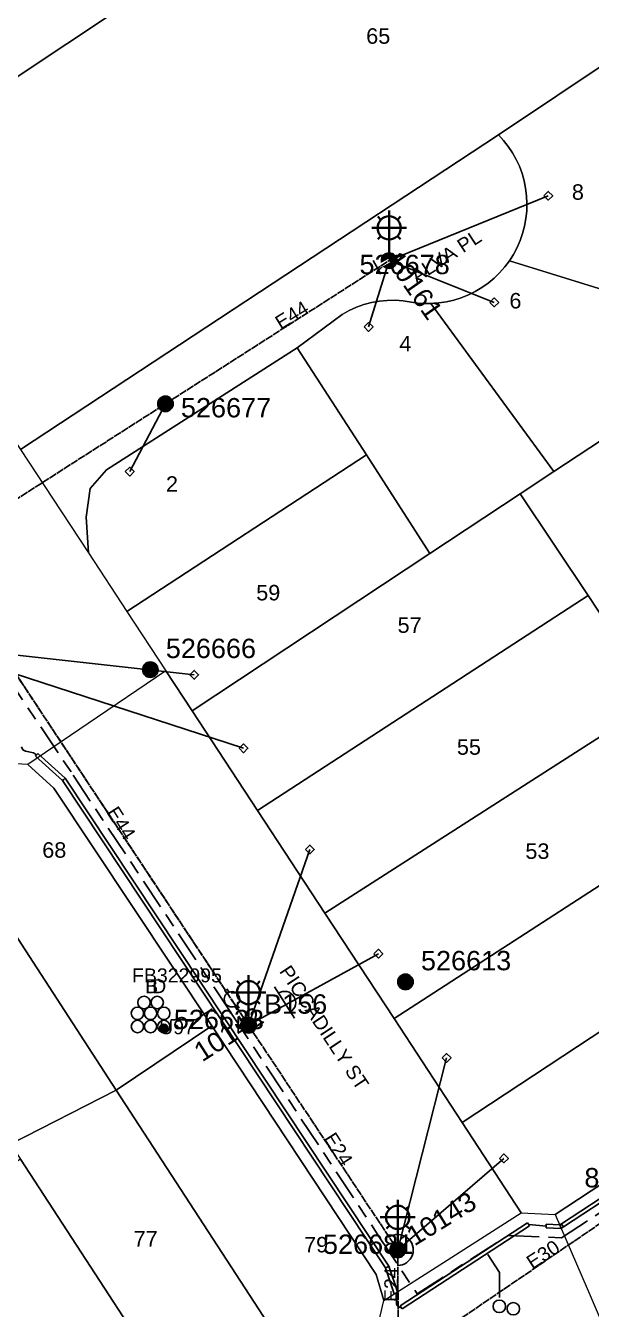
# Model space of a CAD drawing. Header units: metres. Extents: x 302064 to 305578, y 6265466 to 6271990.
# Drawn here: x 302617.6 to 302690.7, y 6270961.5 to 6271127.3 of the extents above; entities that cross this region are included whole.
import ezdxf
from ezdxf.enums import TextEntityAlignment as Align

# ---------------------------------------------------------------- set-up
doc = ezdxf.new("R2010")
doc.units = ezdxf.units.M
doc.linetypes.add('Cable Exist OH', pattern=[1, 1, 0])
doc.linetypes.add('Cable Exist UG', pattern=[8.2, 4, -1.2, 1.8, -1.2])
doc.layers.get('0').update_dxf_attribs({"color": 6})
for name, color, linetype in [('_User Miscellaneous12', 7, 'Continuous'), ('_User_LV_Exist', 7, 'Continuous'), ('Duct_SP_EXT', 7, 'Continuous'), ('Equip_SP_HV_EXT', 7, 'Continuous'), ('Equip_SP_LV_EXT', 7, 'Continuous'), ('Equip_SP_SL_EXT', 7, 'Continuous'), ('Mains_HV_EXT', 1, 'Continuous'), ('Mains_LV_EXT', 5, 'Continuous'), ('Mains_SL_EXT', 3, 'Continuous'), ('Services_SP_EXT', 7, 'Continuous'), ('SupportsOH_SP_TR_HV_LV_SL_EXT', 7, 'Continuous'), ('Trench_SP_EXT', 7, 'Continuous')]:
    doc.layers.add(name, color=color, linetype=linetype)
doc.layers.add('Cadastre Land Parcels_SP_EXT', color=7, linetype='Continuous', lineweight=5)
doc.layers.add('Cadastre Roads_SP_EXT', color=9, linetype='Continuous', lineweight=5)
doc.styles.add('iecARIAL', font='arial.ttf', dxfattribs={"height": 2})
doc.styles.add('POLE_LABEL', font='arial.ttf')
doc.styles.get("Standard").update_dxf_attribs({"font": 'arial.ttf'})

# ---------------------------------------------------------------- blocks, each defined once
blk = doc.blocks.new('DUCT_EXT')
blk.add_circle((0, 0.8), 0.8)
at = {"flags": 1}
blk.add_attdef('Z', (0, 0), '', height=0.2, dxfattribs=at)
at = {"flags": 9}
for tag, p in [('DUCT_CODE', (0, 0)), ('XSECT_TYPE', (0, -0.2)), ('STATE', (0, -0.6)), ('FB_REFERENCE', (0, -0.4)), ('NOTES', (0, -0.8))]:
    blk.add_attdef(tag, text='', height=0.2, dxfattribs=at).set_placement(p, align=Align.MIDDLE_LEFT)
blk = doc.blocks.new('LV_OH_LINKS_OPEN_EXT')
for p, q in [((-0.17, 4.97), (-0.17, 5.46)), ((0.17, 4.97), (0.17, 5.46)), ((-0.17, 3), (-0.17, 2.5)), ((0.17, 3), (0.17, 2.5))]:
    blk.add_line(p, q)
blk.add_lwpolyline([(0, 2.99, 1), (0, 4.98, 1)], format="xyb", close=True)
at = {"flags": 9}
for tag, p in [('ACTUAL_STATUS', (0, 0)), ('CONSTRUCTED_VOLTAGE', (0, -0.2)), ('OPERATING_VOLTAGE', (0, -0.6)), ('ORIENTATION', (0, -0.8)), ('OWNED_BY', (0, -1)), ('STATE', (0, -1.2)), ('SWITCH_TYPE', (0, -1.4)), ('NO_PHASES', (0, -0.4)), ('USAGE', (0, -1.6)), ('LEGEND', (0, -1.8)), ('NOTES', (0, -2))]:
    blk.add_attdef(tag, text='', height=0.2, dxfattribs=at).set_placement(p, align=Align.MIDDLE_LEFT)
at = {"flags": 1}
blk.add_attdef('Z', (0, 0), '', height=0.2, dxfattribs=at)
blk = doc.blocks.new('SL_LANTERN_EXT')
at = {"lineweight": 40}
for p, q in [((-1.46, 5.68), (-1.06, 5.28)), ((0, 1.97), (0, 6.47)), ((1.46, 5.68), (1.06, 5.28)), ((-2.25, 4.22), (2.25, 4.22)), ((-1.46, 2.76), (-1.06, 3.16)), ((0, 0), (0, 2.72)), ((1.46, 2.76), (1.06, 3.16))]:
    blk.add_line(p, q, dxfattribs=at)
blk.add_circle((0, 4.22), 1.5, dxfattribs=at)
at = {"style": 'iecARIAL', "flags": 8}
blk.add_attdef('ASSET_NUM', (1.5, 1.5), '', height=2.5, dxfattribs=at)
for tag, p, height, flags in [('OPERATING_VOLTAGE', (0.98, -1.65), 0.2, 9), ('ORIENTATION', (0.98, -1.85), 0.2, 9), ('CONSTRUCTED_VOLTAGE', (0.98, -0.65), 0.2, 9), ('CONTROL_TYPE', (0.98, -0.85), 0.2, 9), ('LANTERN_PURPOSE', (0.98, -1.05), 0.2, 9), ('LANTERN_TYPE', (0.98, -1.25), 0.2, 9), ('NO_PHASES', (0.98, -1.45), 0.2, 9), ('LNUMBER', (2.18, -3.25), 2.5, 8), ('OWNED_BY', (0.98, -2.05), 0.2, 9), ('STATE', (0.98, -2.25), 0.2, 9), ('USAGE', (0.98, -2.45), 0.2, 9), ('CEXIST', (0.98, -2.65), 0.2, 9), ('CNEW', (0.98, -2.85), 0.2, 9), ('CNUMBER', (0.98, -3.05), 0.2, 9), ('CREMOVE', (0.98, -3.25), 0.2, 9), ('CREPLACE', (0.98, -3.45), 0.2, 9), ('LKINGHEIGHT', (0.98, -3.65), 0.2, 9), ('LBRACKET', (0.98, -3.85), 0.2, 9), ('LBRACKETVOCAB', (0.98, -4.05), 0.2, 9), ('LCATEGORY', (0.98, -4.25), 0.2, 9), ('LCHARGE1', (0.98, -4.45), 0.2, 9), ('LCHARGE1PERCENT', (0.98, -4.65), 0.2, 9), ('LCHARGE2', (0.98, -4.85), 0.2, 9), ('LCHARGE2PERCENT', (0.98, -5.05), 0.2, 9), ('LCHARGE3', (0.98, -5.25), 0.2, 9), ('LCHARGE3PERCENT', (0.98, -5.45), 0.2, 9), ('LEXIST', (0.98, -5.65), 0.2, 9), ('LLAMP', (0.98, -5.85), 0.2, 9), ('LLAMPVOCAB', (0.98, -6.05), 0.2, 9), ('LMAST', (0.98, -6.25), 0.2, 9), ('LMASTVOCAB', (0.98, -6.45), 0.2, 9), ('LNEW', (0.98, -6.65), 0.2, 9), ('LANTNUMBER', (0.98, -6.85), 0.2, 9), ('LOUTREACH', (0.98, -7.25), 0.2, 9), ('LOUTREACHVOCAB', (0.98, -7.45), 0.2, 9), ('LRATECODE', (0.98, -7.65), 0.2, 9), ('LREMOVE', (0.98, -7.85), 0.2, 9), ('LREPLACE', (0.98, -8.05), 0.2, 9), ('LTYPE', (0.98, -8.25), 0.2, 9), ('LTYPEVOCAB', (0.98, -8.45), 0.2, 9), ('STREETNAME', (0.98, -9.25), 0.2, 9), ('SUBURB', (0.98, -9.45), 0.2, 1), ('LEGEND', (0.98, -8.65), 0.2, 9), ('LOCATION', (0.98, -8.85), 0.2, 9), ('NOTES', (0.98, -9.05), 0.2, 9)]:
    blk.add_attdef(tag, p, '', height=height, dxfattribs=dict(flags=flags))
blk = doc.blocks.new('CCP_EXT')
at = {"flags": 9}
for tag, p in [('LIFE_SUPPORT', (0, -1.6)), ('STATE', (0, -1.8)), ('NOTES', (0, -2))]:
    blk.add_attdef(tag, text='', height=0.2, dxfattribs=at).set_placement(p, align=Align.MIDDLE_LEFT)
blk.add_wipeout([(0, 0.57), (0.57, 0), (0, -0.57), (-0.57, 0)])
blk.add_lwpolyline([(-0.57, 0), (0, 0.57), (0.57, 0), (0, -0.57), (-0.57, 0)])
at = {"flags": 1}
blk.add_attdef('Z', (0, 0), '', height=0.2, dxfattribs=at)
at = {"flags": 9}
for tag, p in [('CCP_TYPE', (0, 0)), ('CONSTRUCTED_VOLTAGE', (0, -0.2)), ('OPERATING_VOLTAGE', (0, -0.6)), ('ORIENTATION', (0, -0.8)), ('OWNED_BY', (0, -1)), ('NO_PHASES', (0, -0.4)), ('USAGE', (0, -1.2)), ('LEGEND', (0, -1.4))]:
    blk.add_attdef(tag, text='', height=0.2, dxfattribs=at).set_placement(p, align=Align.MIDDLE_LEFT)
blk = doc.blocks.new('POLE_EXT')
blk.add_hatch(color=256).paths.add_polyline_path([(-1, 0, 1), (1, 0, 1)])
blk.add_lwpolyline([(-1, 0, 1), (1, 0, 1)], format="xyb", close=True)
for tag, height, flags, p in [('pNumber', 2.5, 8, (-17.84, 2.07)), ('OWNED_BY', 0.2, 9, (1.35, -0.4)), ('SPECIAL_USE', 0.2, 9, (1.35, -0.8)), ('STATE', 0.2, 9, (1.35, -1)), ('cLV', 0.2, 9, (1.35, -1.4)), ('hDepth', 0.2, 9, (1.35, -1.6)), ('PARENT', 0.2, 9, (1.35, -0.6)), ('USAGE', 0.2, 9, (1.35, -1.2)), ('hDia', 0.2, 9, (1.35, -1.8)), ('cHV', 0.2, 9, (1.35, -2)), ('cLinedev', 0.2, 9, (1.35, -3.4)), ('LBRACKET', 0.2, 9, (1.35, -2.2)), ('LExisting', 0.2, 9, (1.35, -2.4)), ('LANTNUMBER', 0.2, 9, (1.35, -2.6)), ('LOther', 0.2, 9, (1.35, -2.8)), ('LRemove', 0.2, 9, (1.35, -3)), ('LEGEND', 0.2, 9, (1.35, -3.2)), ('pExisting', 0.2, 9, (1.35, -3.8)), ('pFooting', 0.2, 9, (1.35, -4.4)), ('pNew', 0.2, 9, (1.35, -4.6)), ('pRelocate', 0.2, 9, (1.35, -5)), ('LOCATION', 0.2, 9, (1.35, -3.6)), ('PFNUMBER', 0.2, 9, (1.35, -4)), ('NEWPFNUMBER', 0.2, 9, (1.35, -4.2)), ('pRemove', 0.2, 9, (1.35, -5.2)), ('pReplace', 0.2, 9, (1.35, -5.4)), ('pStay', 0.2, 9, (1.35, -5.6)), ('pType', 0.2, 9, (1.35, -5.8)), ('cspan', 0.2, 9, (1.35, -6)), ('STREETNAME', 0.2, 9, (1.35, -6.2)), ('SUBURB', 0.2, 9, (1.35, -6.4)), ('NOTES', 0.2, 9, (1.35, -6.6)), ('OPERATED_BY', 0.2, 9, (1.36, -7.01)), ('MAINTAINED_BY', 0.2, 9, (1.36, -6.81))]:
    blk.add_attdef(tag, text='', height=height, dxfattribs=dict(flags=flags)).set_placement(p, align=Align.MIDDLE_LEFT)
at = {"style": 'POLE_LABEL'}
for tag, height, flags, p in [('ASSET_NUM', 2.5, 8, (2, 2)), ('STRUCTURE_PLANT_NUMBER', 0.2, 9, (1.35, 0.03)), ('STREET_CODE', 0.2, 9, (1.35, -0.2))]:
    blk.add_attdef(tag, text='', height=height, dxfattribs=dict(at, flags=flags)).set_placement(p, align=Align.MIDDLE_LEFT)
at = {"flags": 1}
blk.add_attdef('Z', (1.35, -7.33), '', height=0.2, dxfattribs=at)
blk = doc.blocks.new('HV_USL_CLOSED_EXT')
blk.add_line((2.4, 5.5), (-2.4, 5.5))
blk.add_lwpolyline([(1.44, 5.5, 0.414214), (0, 6.94, 0.414214), (-1.44, 5.5)], format="xyb")
for tag, height, flags, p in [('ASSET_NUM', 2.5, 8, (2, 2)), ('STREET_CODE', 0.2, 9, (1.5, 0)), ('ACTUAL_STATUS', 0.2, 9, (1.5, -0.2)), ('CONSTRUCTED_VOLTAGE', 0.2, 9, (1.5, -0.4)), ('OPERATING_VOLTAGE', 0.2, 9, (1.5, -0.8)), ('ORIENTATION', 0.2, 9, (1.5, -1)), ('OWNED_BY', 0.2, 9, (1.5, -1.2)), ('OPERATED_BY', 0.2, 9, (1.5, -1.4)), ('NO_PHASES', 0.2, 9, (1.5, -0.6)), ('MAINTAINED_BY', 0.2, 9, (1.5, -1.6)), ('STATE', 0.2, 9, (1.5, -1.8)), ('SWITCH_TYPE', 0.2, 9, (1.5, -2)), ('STREETNAME', 0.2, 9, (1.5, -2.8)), ('SUBURB', 0.2, 9, (1.5, -3)), ('USAGE', 0.2, 9, (1.5, -2.2)), ('LEGEND', 0.2, 9, (1.5, -2.4)), ('LOCATION', 0.2, 9, (1.5, -2.6)), ('NOTES', 0.2, 9, (1.5, -3.2)), ('LABEL_ALIGNMENT', 0.2, 9, (1.5, -3.4)), ('Z', 0.2, 1, (1.5, -3.6))]:
    blk.add_attdef(tag, text='', height=height, dxfattribs=dict(flags=flags)).set_placement(p, align=Align.MIDDLE_LEFT)
blk = doc.blocks.new('End Shackle_EXT')
at = {"flags": 9}
for tag, p in [('STATE', (0, -1.2)), ('USAGE', (0, -1.4)), ('NOTES', (0, -1.6))]:
    blk.add_attdef(tag, text='', height=0.2, dxfattribs=at).set_placement(p, align=Align.MIDDLE_LEFT)
blk.add_wipeout([(0, 0.25), (1.81, 0.25), (1.82, -0.25), (0, -0.25)])
blk.add_line((1.81, -1), (1.81, 1))
at = {"flags": 1}
blk.add_attdef('Z', (0, 0), '', height=0.2, dxfattribs=at)
at = {"flags": 9}
for tag, p in [('CONNECTOR_TYPE', (0, 0)), ('CONSTRUCTED_VOLTAGE', (0, -0.2)), ('OPERATING_VOLTAGE', (0, -0.6)), ('ORIENTATION', (0, -0.8)), ('OWNED_BY', (0, -1)), ('NO_PHASES', (0, -0.4))]:
    blk.add_attdef(tag, text='', height=0.2, dxfattribs=at).set_placement(p, align=Align.MIDDLE_LEFT)
blk = doc.blocks.new('CABLE_LARGE_EXT')
h = blk.add_hatch(color=256)
edge = h.paths.add_edge_path()
edge.add_arc((0, 0.55), 0.55, 0, 360)
blk.add_circle((0, 0.55), 0.55)
at = {"flags": 1}
blk.add_attdef('Z', (0, 0), '', height=0.2, dxfattribs=at)
at = {"flags": 9}
for tag, p in [('COND_CODE', (0, 0)), ('STATE', (0, -0.4)), ('XSECT_SIZE', (0, -0.6)), ('FB_REFERENCE', (0, -0.2)), ('NOTES', (0, -0.8))]:
    blk.add_attdef(tag, text='', height=0.2, dxfattribs=at).set_placement(p, align=Align.MIDDLE_LEFT)

msp = doc.modelspace()

# ---------------------------------------------------------------- linework, layer by layer
at = {"layer": '_User Miscellaneous12'}
for p, q in [((302618.891, 6271032.973), (302619.052, 6271033.151)), ((302619.213, 6271033.329), (302619.052, 6271033.151)), ((302619.213, 6271033.329), (302622.754, 6271030.129)), ((302618.891, 6271032.973), (302622.387, 6271029.813)), ((302622.387, 6271029.813), (302622.57, 6271029.971)), ((302622.387, 6271029.813), (302642.885, 6270998.932)), ((302622.754, 6271030.129), (302622.57, 6271029.971)), ((302622.754, 6271030.129), (302643.285, 6270999.197)), ((302642.885, 6270998.932), (302643.085, 6270999.064)), ((302642.885, 6270998.932), (302664.102, 6270966.871)), ((302643.285, 6270999.197), (302643.085, 6270999.064)), ((302643.285, 6270999.197), (302664.537, 6270967.083)), ((302726.62, 6270998.733), (302686.809, 6270972.571)), ((302726.883, 6270998.332), (302687.07, 6270972.168)), ((302665.995, 6270961.983), (302682.424, 6270972.712)), ((302666.258, 6270961.581), (302682.686, 6270972.31)), ((302682.424, 6270972.712), (302682.555, 6270972.511)), ((302682.686, 6270972.31), (302682.555, 6270972.511)), ((302684.835, 6270972.04), (302684.844, 6270972.279)), ((302686.752, 6270971.965), (302684.835, 6270972.04)), ((302684.853, 6270972.519), (302684.844, 6270972.279)), ((302686.621, 6270972.45), (302684.853, 6270972.519)), ((302686.809, 6270972.571), (302686.621, 6270972.45)), ((302686.621, 6270972.45), (302686.686, 6270972.207)), ((302686.752, 6270971.965), (302686.686, 6270972.207)), ((302687.07, 6270972.168), (302686.752, 6270971.965)), ((302686.809, 6270972.571), (302686.94, 6270972.369)), ((302687.07, 6270972.168), (302686.94, 6270972.369)), ((302664.102, 6270966.871), (302664.32, 6270966.977)), ((302664.102, 6270966.871), (302665.228, 6270963.51)), ((302664.537, 6270967.083), (302664.32, 6270966.977)), ((302664.537, 6270967.083), (302665.683, 6270963.663)), ((302665.228, 6270963.51), (302665.456, 6270963.586)), ((302665.683, 6270963.663), (302665.456, 6270963.586)), ((302665.995, 6270961.983), (302666.126, 6270961.782)), ((302666.258, 6270961.581), (302666.126, 6270961.782))]:
    msp.add_line(p, q, dxfattribs=at)
at = {"layer": '_User_LV_Exist', "linetype": 'Cable Exist OH'}
for points in [[(302646.413, 6270998.211), (302665.67, 6270969.192)], [(302665.771, 6270954.823), (302699.428, 6270977.831)], [(302665.67, 6270969.192), (302665.771, 6270954.823)]]:
    msp.add_lwpolyline(points, dxfattribs=at)
at = {"layer": '_User_LV_Exist', "linetype": 'Continuous'}
msp.add_lwpolyline([(302665.684, 6270967.192, 1.3425111), (302664.564, 6270970.86)], format="xyb", dxfattribs=at)
at = {"layer": 'Cadastre Land Parcels_SP_EXT', "linetype": 'Continuous'}
for points in [[(302684.923, 6271153.047), (302679.725, 6271160.801), (302637.068, 6271134.403), (302594.818, 6271106.28), (302616.971, 6271072.583), (302678.684, 6271113.214), (302701.279, 6271128.335), (302699.336, 6271131.24), (302684.923, 6271153.047)], [(302637.068, 6271134.403), (302628.664, 6271146.846), (302586.466, 6271118.919), (302594.818, 6271106.28), (302637.068, 6271134.403)], [(302712.099, 6271087.049), (302680.088, 6271096.947), (302679.485, 6271096.158), (302678.832, 6271095.41), (302678.122, 6271094.714), (302677.359, 6271094.077), (302676.548, 6271093.502), (302675.693, 6271092.992), (302674.801, 6271092.551), (302673.878, 6271092.182), (302672.929, 6271091.887), (302671.959, 6271091.667), (302670.974, 6271091.525), (302669.966, 6271091.451), (302685.834, 6271069.737), (302702.914, 6271080.974), (302712.099, 6271087.049)], [(302669.966, 6271091.451), (302669.11, 6271091.422), (302668.239, 6271091.472), (302666.366, 6271091.773), (302665.344, 6271091.849), (302664.319, 6271091.841), (302663.299, 6271091.746), (302662.288, 6271091.567), (302661.299, 6271091.305), (302660.334, 6271090.961), (302659.4, 6271090.538), (302658.505, 6271090.038), (302652.69, 6271085.721), (302661.652, 6271071.879), (302669.82, 6271059.13), (302681.49, 6271066.866), (302685.834, 6271069.737), (302669.966, 6271091.451)], [(302661.652, 6271071.879), (302652.69, 6271085.721), (302628.088, 6271069.963), (302625.954, 6271067.549), (302625.443, 6271063.845), (302625.732, 6271059.25), (302630.69, 6271051.648), (302661.652, 6271071.879)], [(302746.947, 6271013.79), (302702.914, 6271080.974), (302685.834, 6271069.737), (302681.49, 6271066.866), (302690.261, 6271053.737), (302699.149, 6271040.221), (302708.019, 6271026.806), (302716.661, 6271013.764), (302725.819, 6270999.954), (302746.947, 6271013.79)], [(302639.123, 6271038.809), (302669.82, 6271059.13), (302661.652, 6271071.879), (302630.69, 6271051.648), (302635.714, 6271043.999), (302639.123, 6271038.809)], [(302690.261, 6271053.737), (302681.49, 6271066.866), (302669.82, 6271059.13), (302639.123, 6271038.809), (302647.571, 6271025.963), (302690.261, 6271053.737)], [(302699.149, 6271040.221), (302690.261, 6271053.737), (302647.571, 6271025.963), (302656.256, 6271012.71), (302699.149, 6271040.221)], [(302708.019, 6271026.806), (302699.149, 6271040.221), (302656.256, 6271012.71), (302665.195, 6270999.096), (302708.019, 6271026.806)], [(302641.668, 6270998.125), (302621.272, 6271028.853), (302617.912, 6271031.89), (302614.007, 6271032.113), (302609.434, 6271030.625), (302604.812, 6271027.539), (302629.312, 6270989.841), (302641.668, 6270998.125)], [(302629.312, 6270989.841), (302604.812, 6271027.539), (302592.049, 6271019.075), (302615.663, 6270982.873), (302629.312, 6270989.841)], [(302716.661, 6271013.764), (302708.019, 6271026.806), (302665.195, 6270999.096), (302673.979, 6270985.657), (302716.661, 6271013.764)], [(302725.819, 6270999.954), (302716.661, 6271013.764), (302673.979, 6270985.657), (302681.602, 6270974.004), (302686.006, 6270973.79), (302725.819, 6270999.954)], [(302662.945, 6270958.638), (302663.868, 6270962.657), (302662.902, 6270966.039), (302641.668, 6270998.125), (302629.312, 6270989.841), (302654.268, 6270951.472), (302660.107, 6270955.382), (302662.945, 6270958.638)], [(302654.268, 6270951.472), (302629.312, 6270989.841), (302615.663, 6270982.873), (302616.977, 6270980.919), (302641.637, 6270943.044), (302654.268, 6270951.472)], [(302641.637, 6270943.044), (302616.977, 6270980.919), (302599.284, 6270969.194), (302624.15, 6270931.484), (302632.398, 6270936.937), (302641.637, 6270943.044)]]:
    msp.add_lwpolyline(points, close=True, dxfattribs=at)
msp.add_lwpolyline([(302701.279, 6271128.335), (302678.684, 6271113.214), (302679.328, 6271112.51), (302679.937, 6271111.735), (302680.482, 6271110.916), (302680.964, 6271110.057), (302681.377, 6271109.163), (302681.721, 6271108.241), (302681.992, 6271107.294), (302682.19, 6271106.33), (302682.313, 6271105.353), (302682.361, 6271104.369), (302682.332, 6271103.385), (302682.228, 6271102.406), (302682.05, 6271101.438), (302681.796, 6271100.487), (302681.47, 6271099.557), (302681.074, 6271098.656), (302680.608, 6271097.788), (302680.088, 6271096.947), (302712.099, 6271087.049)], dxfattribs=at)
at = {"layer": 'Cadastre Roads_SP_EXT', "linetype": 'Continuous'}
msp.add_lwpolyline([(302807.419, 6271028.62), (302801.117, 6271037.654), (302795.55, 6271045.634), (302782.11, 6271036.857), (302767.979, 6271027.565), (302746.947, 6271013.79), (302725.819, 6270999.954), (302686.006, 6270973.79), (302690.123, 6270964.214), (302694.491, 6270954.052), (302711.364, 6270965.2), (302728.855, 6270976.75), (302745.403, 6270987.659), (302761.958, 6270998.621), (302798.909, 6271023), (302807.419, 6271028.62)], close=True, dxfattribs=at)
at = {"layer": 'Duct_SP_EXT'}
for p, q in [((302618.891, 6271032.973), (302619.052, 6271033.151)), ((302619.213, 6271033.329), (302619.052, 6271033.151)), ((302619.213, 6271033.329), (302622.754, 6271030.129)), ((302618.891, 6271032.973), (302622.387, 6271029.813)), ((302622.387, 6271029.813), (302622.57, 6271029.971)), ((302622.387, 6271029.813), (302642.885, 6270998.932)), ((302622.754, 6271030.129), (302622.57, 6271029.971)), ((302622.754, 6271030.129), (302643.285, 6270999.197)), ((302642.885, 6270998.932), (302643.085, 6270999.064)), ((302642.885, 6270998.932), (302664.102, 6270966.871)), ((302643.285, 6270999.197), (302643.085, 6270999.064)), ((302643.285, 6270999.197), (302664.537, 6270967.083)), ((302726.62, 6270998.733), (302686.809, 6270972.571)), ((302726.883, 6270998.332), (302687.07, 6270972.168)), ((302665.995, 6270961.983), (302682.424, 6270972.712)), ((302666.258, 6270961.581), (302682.686, 6270972.31)), ((302682.424, 6270972.712), (302682.555, 6270972.511)), ((302682.686, 6270972.31), (302682.555, 6270972.511)), ((302684.835, 6270972.04), (302684.844, 6270972.279)), ((302686.752, 6270971.965), (302684.835, 6270972.04)), ((302684.853, 6270972.519), (302684.844, 6270972.279)), ((302686.621, 6270972.45), (302684.853, 6270972.519)), ((302686.809, 6270972.571), (302686.621, 6270972.45)), ((302686.621, 6270972.45), (302686.686, 6270972.207)), ((302686.752, 6270971.965), (302686.686, 6270972.207)), ((302687.07, 6270972.168), (302686.752, 6270971.965)), ((302686.809, 6270972.571), (302686.94, 6270972.369)), ((302687.07, 6270972.168), (302686.94, 6270972.369)), ((302664.102, 6270966.871), (302664.32, 6270966.977)), ((302664.102, 6270966.871), (302665.228, 6270963.51)), ((302664.537, 6270967.083), (302664.32, 6270966.977)), ((302664.537, 6270967.083), (302665.683, 6270963.663)), ((302665.228, 6270963.51), (302665.456, 6270963.586)), ((302665.683, 6270963.663), (302665.456, 6270963.586)), ((302665.995, 6270961.983), (302666.126, 6270961.782)), ((302666.258, 6270961.581), (302666.126, 6270961.782))]:
    msp.add_line(p, q, dxfattribs=at)
for points in [[(302636.39, 6270998.927), (302639.61, 6270998.927), (302641.724, 6271000.323)], [(302678.828, 6270963.051), (302678.828, 6270966.279), (302677.314, 6270968.598)]]:
    msp.add_lwpolyline(points, dxfattribs=at)
at = {"layer": 'Mains_HV_EXT', "linetype": 'Cable Exist OH'}
for points in [[(302646.413, 6270998.211), (302665.67, 6270969.192), (302665.771, 6270954.823)], [(302665.771, 6270954.823), (302699.428, 6270977.831)]]:
    msp.add_lwpolyline(points, dxfattribs=at)
at = {"layer": 'Mains_LV_EXT', "linetype": 'Cable Exist OH'}
for points in [[(302646.413, 6270998.211), (302665.67, 6270969.192)], [(302665.771, 6270954.823), (302699.428, 6270977.831)], [(302665.67, 6270969.192), (302665.771, 6270954.823)]]:
    msp.add_lwpolyline(points, dxfattribs=at)
at = {"layer": 'Mains_LV_EXT', "linetype": 'Continuous'}
msp.add_lwpolyline([(302665.684, 6270967.192, 1.3425111), (302664.564, 6270970.86)], format="xyb", dxfattribs=at)
at = {"layer": 'Mains_SL_EXT', "linetype": 'Cable Exist OH'}
for points in [[(302646.413, 6270998.211), (302665.67, 6270969.192)], [(302665.67, 6270969.192), (302665.771, 6270954.823)]]:
    msp.add_lwpolyline(points, dxfattribs=at)
at = {"layer": 'Trench_SP_EXT', "linetype": 'Cable Exist UG'}
for points in [[(302617.101, 6271034.175), (302617.291, 6271033.795), (302617.634, 6271033.604), (302618.661, 6271033.414), (302619.052, 6271033.151)], [(302682.651, 6270972.479), (302684.859, 6270972.279)]]:
    msp.add_lwpolyline(points, dxfattribs=at)
msp.add_lwpolyline([(302665.456, 6270963.586), (302665.513, 6270962.214), (302665.513, 6270962.214, 0.4122387), (302666.126, 6270961.782)], format="xyb", dxfattribs=at)

# ---------------------------------------------------------------- block references
at = {"layer": 'Duct_SP_EXT'}
for name, p in [('DUCT_EXT', (302632.918, 6271000.358)), ('DUCT_EXT', (302634.618, 6271000.358)), ('DUCT_EXT', (302632.068, 6270998.958)), ('DUCT_EXT', (302633.768, 6270998.958)), ('DUCT_EXT', (302635.468, 6270998.958)), ('DUCT_EXT', (302632.068, 6270997.258)), ('DUCT_EXT', (302633.768, 6270997.258)), ('DUCT_EXT', (302635.468, 6270997.258)), ('CABLE_LARGE_EXT', (302635.468, 6270997.258))]:
    msp.add_blockref(name, p, dxfattribs=at)
at = {"layer": 'Duct_SP_EXT', "rotation": 269.9999999999998}
for p in [(302677.991, 6270961.909), (302679.799, 6270961.605)]:
    msp.add_blockref('DUCT_EXT', p, dxfattribs=at)
at = {"layer": 'Equip_SP_HV_EXT'}
ref = msp.add_blockref('HV_USL_CLOSED_EXT', (302646.413, 6270998.211), dxfattribs=dict(at, rotation=302.3640108805643))
ref.add_attrib('ASSET_NUM', 'B156', dxfattribs={"layer": '0', "height": 2.5}).set_placement((302648.413, 6270998.961), align=Align.BOTTOM_LEFT)
at = {"layer": 'Equip_SP_LV_EXT', "rotation": 32.45254638386702}
msp.add_blockref('LV_OH_LINKS_OPEN_EXT', (302646.413, 6270998.211), dxfattribs=at)
at = {"layer": 'Equip_SP_SL_EXT'}
ref = msp.add_blockref('SL_LANTERN_EXT', (302664.564, 6271096.981), dxfattribs=at)
ref.add_attrib('ASSET_NUM', '10161', dxfattribs={"layer": '0', "height": 2.5, "rotation": 305.02648, "style": 'iecARIAL'}).set_placement((302666.064, 6271098.481), align=Align.TOP_LEFT)
ref = msp.add_blockref('SL_LANTERN_EXT', (302646.413, 6270998.211), dxfattribs=at)
ref.add_attrib('ASSET_NUM', '10142', dxfattribs={"layer": '0', "height": 2.5, "rotation": 32.74387, "style": 'iecARIAL'}).set_placement((302647.913, 6270999.711), align=Align.MIDDLE_RIGHT)
ref = msp.add_blockref('SL_LANTERN_EXT', (302665.67, 6270969.192), dxfattribs=at)
ref.add_attrib('ASSET_NUM', '10143', dxfattribs={"layer": '0', "height": 2.5, "rotation": 31.73453, "style": 'iecARIAL'}).set_placement((302667.17, 6270970.692), align=Align.MIDDLE_LEFT)
at = {"layer": 'SupportsOH_SP_TR_HV_LV_SL_EXT'}
ref = msp.add_blockref('POLE_EXT', (302664.564, 6271096.981), dxfattribs=at)
ref.add_attrib('ASSET_NUM', '526678', dxfattribs={"layer": '0', "height": 2.5, "style": 'POLE_LABEL'}).set_placement((302666.564, 6271097.731), align=Align.TOP_CENTER)
ref = msp.add_blockref('POLE_EXT', (302635.682, 6271078.481), dxfattribs=at)
ref.add_attrib('ASSET_NUM', '526677', dxfattribs={"layer": '0', "height": 2.5, "style": 'POLE_LABEL'}).set_placement((302637.682, 6271079.231), align=Align.TOP_LEFT)
ref = msp.add_blockref('POLE_EXT', (302666.672, 6271003.817), dxfattribs=at)
ref.add_attrib('ASSET_NUM', '526613', dxfattribs={"layer": '0', "height": 2.5, "rotation": 0.01222, "style": 'POLE_LABEL'}).set_placement((302668.672, 6271004.567), align=Align.BOTTOM_LEFT)
ref = msp.add_blockref('POLE_EXT', (302646.413, 6270998.211), dxfattribs=at)
ref.add_attrib('ASSET_NUM', '526633', dxfattribs={"layer": '0', "height": 2.5, "rotation": 359.95645, "style": 'POLE_LABEL'}).set_placement((302648.413, 6270998.961), align=Align.MIDDLE_RIGHT)
ref = msp.add_blockref('POLE_EXT', (302699.426, 6270977.777), dxfattribs=at)
ref.add_attrib('ASSET_NUM', '808747', dxfattribs={"layer": '0', "height": 2.5, "style": 'POLE_LABEL'}).set_placement((302701.426, 6270978.527), align=Align.MIDDLE_RIGHT)
ref = msp.add_blockref('POLE_EXT', (302665.67, 6270969.192), dxfattribs=at)
ref.add_attrib('ASSET_NUM', '526681', dxfattribs={"layer": '0', "height": 2.5, "rotation": 0.0504, "style": 'POLE_LABEL'}).set_placement((302667.67, 6270969.942), align=Align.MIDDLE_RIGHT)

# ---------------------------------------------------------------- texts
at = {"layer": 'Cadastre Land Parcels_SP_EXT'}
for s, p in [('65', (302661.601, 6271124.988)), ('8', (302688.158, 6271104.838)), ('6', (302680.093, 6271090.801)), ('4', (302665.88, 6271085.253)), ('2', (302635.75, 6271067.122)), ('59', (302647.4, 6271053.093)), ('57', (302665.653, 6271048.901)), ('55', (302673.309, 6271033.158)), ('68', (302619.774, 6271019.855)), ('53', (302682.155, 6271019.708)), ('77', (302631.571, 6270969.63)), ('79', (302653.581, 6270968.879))]:
    msp.add_text(s, height=2, dxfattribs=at).set_placement(p)
at = {"layer": 'Cadastre Roads_SP_EXT'}
for s, rotation, p in [('ALVA PL', 33.00064, (302668.123, 6271094.034)), ('PICCADILLY ST', 303.39068, (302650.309, 6271005.184))]:
    msp.add_text(s, height=1.8, rotation=rotation, dxfattribs=at).set_placement(p)
at = {"layer": 'Duct_SP_EXT'}
for s, p in [('FB322995', (302631.368, 6271003.758)), ('B', (302633.068, 6271002.358)), ('D', (302633.968, 6271002.358)), ('U97', (302634.868, 6270997.058))]:
    msp.add_text(s, height=1.8, dxfattribs=at).set_placement(p)
at = {"layer": 'Mains_LV_EXT'}
for s, rotation, p in [('E44', 31.54379, (302650.562, 6271088.012)), ('E44', 302.63452, (302628.013, 6271025.729)), ('E24', 302.36401, (302656.069, 6270983.619)), ('E30', 33.26088, (302683.054, 6270966.637)), ('E24', 89.33174, (302665.717, 6270962.454))]:
    msp.add_text(s, height=1.8, rotation=rotation, dxfattribs=at).set_placement(p)

# ---------------------------------------------------------------- next in the draw order: block references
at = {"layer": 'Services_SP_EXT'}
for p in [(302685.11, 6271105.357), (302678.141, 6271091.581), (302661.911, 6271088.41), (302631.071, 6271069.722), (302639.398, 6271043.481), (302645.76, 6271033.993), (302654.332, 6271020.925), (302663.171, 6271007.456), (302671.986, 6270993.994), (302679.391, 6270981.027)]:
    msp.add_blockref('CCP_EXT', p, dxfattribs=at)

# ---------------------------------------------------------------- next in the draw order: block references
for p in [(302685.11, 6271105.357), (302678.141, 6271091.581), (302661.911, 6271088.41), (302631.071, 6271069.722), (302639.398, 6271043.481), (302645.76, 6271033.993), (302654.332, 6271020.925), (302663.171, 6271007.456), (302671.986, 6270993.994), (302679.391, 6270981.027)]:
    msp.add_blockref('CCP_EXT', p, dxfattribs=at)

# ---------------------------------------------------------------- next in the draw order: linework, layer by layer
at = {"layer": '_User_LV_Exist', "linetype": 'Cable Exist OH'}
for points in [[(302605.905, 6271059.408), (302635.682, 6271078.481)], [(302605.905, 6271059.408), (302646.413, 6270998.211)]]:
    msp.add_lwpolyline(points, dxfattribs=at)
at = {"layer": 'Cadastre Roads_SP_EXT', "linetype": 'Continuous'}
for points in [[(302680.088, 6271096.947), (302680.608, 6271097.788), (302681.074, 6271098.656), (302681.47, 6271099.557), (302681.796, 6271100.487), (302682.05, 6271101.438), (302682.228, 6271102.406), (302682.332, 6271103.385), (302682.361, 6271104.369), (302682.313, 6271105.353), (302682.19, 6271106.33), (302681.992, 6271107.294), (302681.721, 6271108.241), (302681.377, 6271109.163), (302680.964, 6271110.057), (302680.482, 6271110.916), (302679.937, 6271111.735), (302679.328, 6271112.51), (302678.684, 6271113.214), (302616.971, 6271072.583), (302621.1, 6271066.299), (302625.732, 6271059.25), (302625.443, 6271063.845), (302625.954, 6271067.549), (302628.088, 6271069.963), (302652.69, 6271085.721), (302658.505, 6271090.038), (302659.4, 6271090.538), (302660.334, 6271090.961), (302661.299, 6271091.305), (302662.288, 6271091.567), (302663.299, 6271091.746), (302664.319, 6271091.841), (302665.344, 6271091.849), (302666.366, 6271091.773), (302668.239, 6271091.472), (302669.11, 6271091.422), (302669.966, 6271091.451), (302670.974, 6271091.525), (302671.959, 6271091.667), (302672.929, 6271091.887), (302673.878, 6271092.182), (302674.801, 6271092.551), (302675.693, 6271092.992), (302676.548, 6271093.502), (302677.359, 6271094.077), (302678.122, 6271094.714), (302678.832, 6271095.41), (302679.485, 6271096.158), (302680.088, 6271096.947)], [(302639.123, 6271038.809), (302635.714, 6271043.999), (302625.687, 6271037.178), (302617.912, 6271031.89), (302621.272, 6271028.853), (302641.668, 6270998.125), (302662.902, 6270966.039), (302663.868, 6270962.657), (302671.577, 6270967.591), (302681.602, 6270974.004), (302673.979, 6270985.657), (302665.195, 6270999.096), (302656.256, 6271012.71), (302647.571, 6271025.963), (302639.123, 6271038.809)]]:
    msp.add_lwpolyline(points, close=True, dxfattribs=at)
at = {"layer": 'Mains_HV_EXT', "linetype": 'Cable Exist OH'}
msp.add_lwpolyline([(302561.818, 6271126.51), (302581.016, 6271097.007), (302605.883, 6271059.427), (302646.413, 6270998.211)], dxfattribs=at)
at = {"layer": 'Mains_LV_EXT', "linetype": 'Cable Exist OH'}
for points in [[(302605.905, 6271059.408), (302635.682, 6271078.481)], [(302605.905, 6271059.408), (302646.413, 6270998.211)]]:
    msp.add_lwpolyline(points, dxfattribs=at)
at = {"layer": 'Mains_SL_EXT', "linetype": 'Cable Exist OH'}
msp.add_lwpolyline([(302665.771, 6270954.823), (302699.428, 6270977.831), (302728.033, 6270996.606)], dxfattribs=at)
at = {"layer": 'Services_SP_EXT'}
for points in [[(302685.11, 6271105.357), (302664.564, 6271096.981)], [(302661.911, 6271088.41), (302664.564, 6271096.981)], [(302678.141, 6271091.581), (302664.564, 6271096.981)], [(302631.071, 6271069.722), (302635.682, 6271078.481)], [(302645.76, 6271033.993), (302604.881, 6271047.317)], [(302639.398, 6271043.48), (302604.881, 6271047.317)], [(302654.332, 6271020.925), (302646.413, 6270998.211)], [(302663.171, 6271007.456), (302646.413, 6270998.211)], [(302665.67, 6270969.192), (302671.986, 6270993.994)], [(302679.391, 6270981.027), (302665.67, 6270969.192)]]:
    msp.add_lwpolyline(points, dxfattribs=at)

# ---------------------------------------------------------------- next in the draw order: block references
at = {"layer": 'SupportsOH_SP_TR_HV_LV_SL_EXT'}
ref = msp.add_blockref('POLE_EXT', (302633.727, 6271044.143), dxfattribs=at)
ref.add_attrib('ASSET_NUM', '526666', dxfattribs={"layer": '0', "height": 2.5, "style": 'POLE_LABEL'}).set_placement((302635.727, 6271044.893), align=Align.BOTTOM_LEFT)

# ---------------------------------------------------------------- next in the draw order: block references
at = {"layer": 'Mains_LV_EXT', "rotation": 209.1683147577204}
msp.add_blockref('End Shackle_EXT', (302664.564, 6271096.981), dxfattribs=at)

# ---------------------------------------------------------------- next in the draw order: linework, layer by layer
at = {"layer": '_User_LV_Exist', "linetype": 'Cable Exist OH'}
msp.add_lwpolyline([(302635.682, 6271078.481), (302664.564, 6271096.981)], dxfattribs=at)
at = {"layer": 'Mains_HV_EXT', "linetype": 'Cable Exist UG'}
msp.add_lwpolyline([(302520.546, 6271186.919), (302524.374, 6271180.97), (302534.497, 6271165.567), (302535.546, 6271163.972), (302546.855, 6271146.799), (302561.547, 6271125.087), (302561.547, 6271125.087), (302566.858, 6271116.949), (302578.719, 6271098.693), (302588.515, 6271083.657), (302598.191, 6271068.75), (302601.291, 6271063.966), (302623.772, 6271030.512), (302623.772, 6271030.512), (302644.169, 6270999.782), (302663.335, 6270970.821), (302668.163, 6270963.532), (302679.929, 6270971.082), (302686.837, 6270970.746), (302686.837, 6270970.746), (302727.465, 6270997.446), (302748.591, 6271011.28), (302767.824, 6271023.854), (302769.85, 6271024.054)], dxfattribs=at)
at = {"layer": 'Mains_LV_EXT', "linetype": 'Cable Exist OH'}
msp.add_lwpolyline([(302635.682, 6271078.481), (302664.564, 6271096.981)], dxfattribs=at)
at = {"layer": 'Mains_SL_EXT', "linetype": 'Cable Exist OH'}
msp.add_lwpolyline([(302605.905, 6271059.408), (302635.682, 6271078.481), (302664.564, 6271096.981)], dxfattribs=at)

doc.saveas('drawing.dxf')
